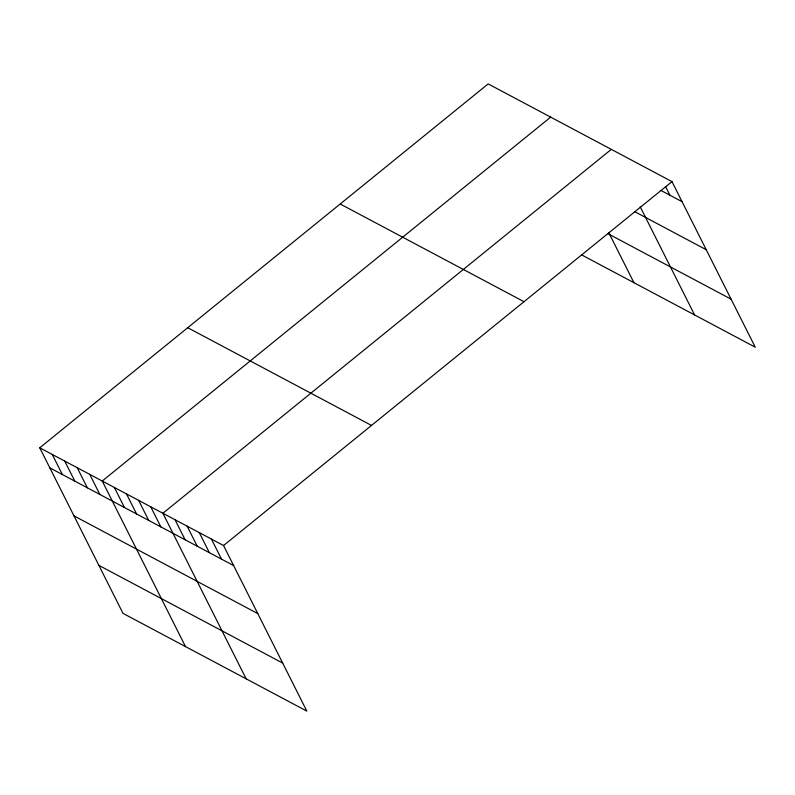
<?xml version="1.0" encoding="UTF-8"?>
<svg xmlns="http://www.w3.org/2000/svg" width="795" height="795" viewBox="0 0 795 795"><rect width="100%" height="100%" fill="white"/><g stroke="black" fill="none" stroke-linecap="round" stroke-linejoin="round"><path stroke-width="1.19" d="M39.75 447.804L223.544 545.519L306.83 711.098L123.026 613.382L39.75 447.804L488.17 83.902L671.974 181.618L755.25 347.196L581.87 255.016M550.667 117.123L102.237 481.025L185.523 646.613M611.315 149.371L162.895 513.272L246.172 678.86M223.544 545.519L671.974 181.618M660.824 190.383L682.06 201.672M634.44 211.54L706.208 249.7M607.708 233.571L731.092 299.178M340.19 203.987L523.994 301.703M187.729 327.709L371.523 425.434M49.837 467.858L233.631 565.573M73.995 515.885L257.789 613.601M98.878 565.364L282.672 663.08M665.683 186.775L669.927 195.222M640.194 206.78L694.601 314.949M608.682 232.488L633.943 282.702M211.42 539.07L221.507 559.124M199.287 532.62L209.373 552.674M187.153 526.171L197.239 546.225M175.029 519.721L185.116 539.775M150.762 506.822L160.848 526.876M138.628 500.373L148.725 520.427M126.504 493.924L136.591 513.977M114.371 487.474L124.457 507.528M89.746 474.377L99.832 494.44M77.244 467.738L87.331 487.792M64.743 461.09L74.829 481.144M52.251 454.442L62.338 474.506"/></g></svg>
